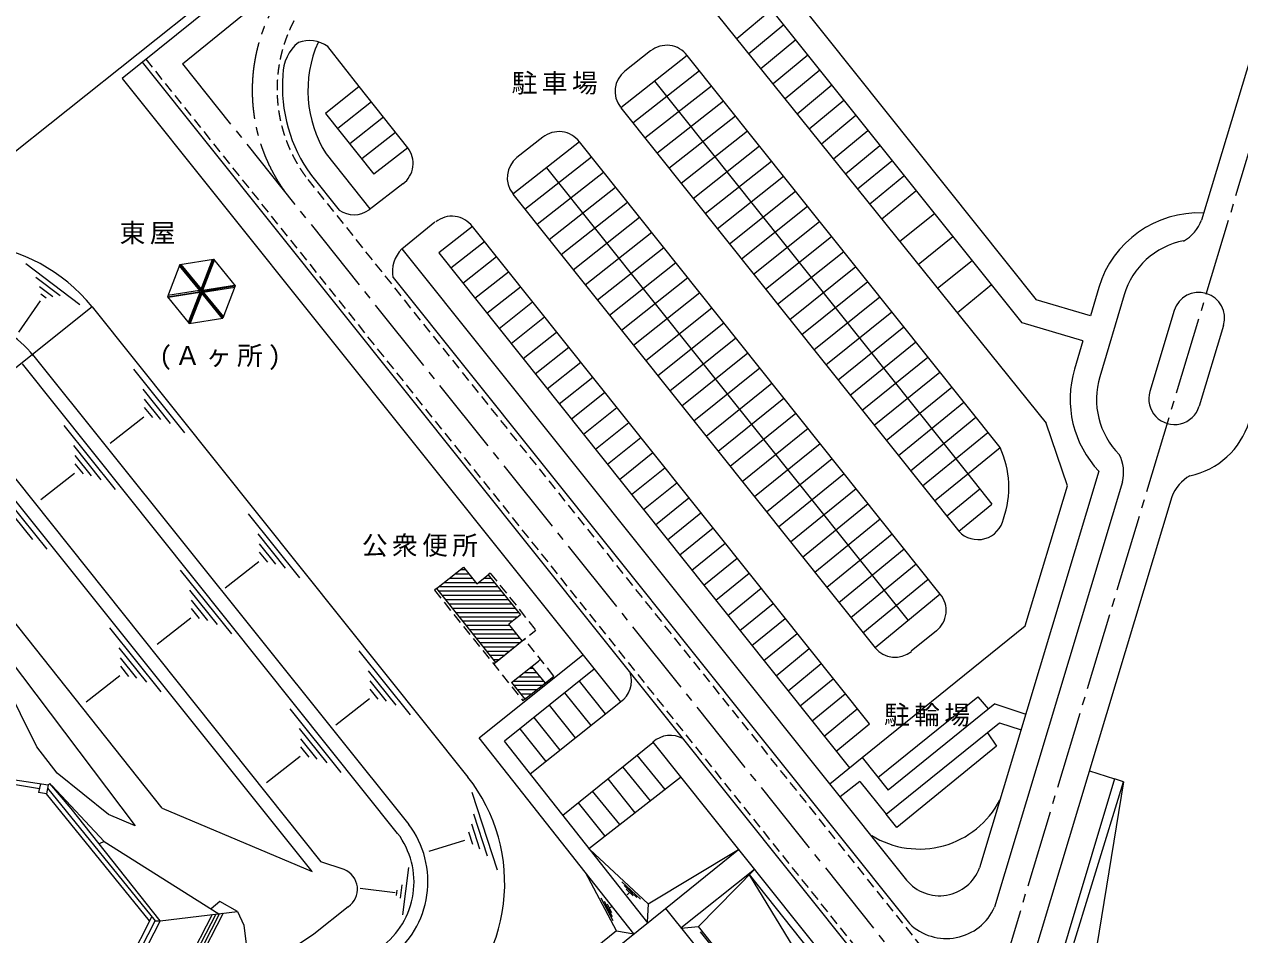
# Model space of a CAD drawing. Units: millimetres, scale not verified. Extents: x -273834 to 283729, y -197114 to 193886.
# Drawn here: x -179010 to -37338, y -48330 to 57762 of the extents above; entities that cross this region are included whole.
import ezdxf

# ---------------------------------------------------------------- set-up
doc = ezdxf.new("R2010")
doc.units = ezdxf.units.MM
doc.header["$LTSCALE"] = 1000
doc.linetypes.add('CHAIN2', pattern=[12, 9, -1, 1, -1])
doc.linetypes.add('DASHED1', pattern=[1.8, 1.2, -0.6])
for name, color, linetype, lineweight in [('2-1_道路', 7, 'Continuous', 5), ('2-2_ｸﾞﾗﾝﾄﾞ', 3, 'Continuous', 5), ('2-4_法', 7, 'Continuous', 5), ('2-5_法-2', 4, 'Continuous', 5), ('2-6_建物', 4, 'Continuous', 5)]:
    doc.layers.add(name, color=color, linetype=linetype, lineweight=lineweight)
doc.layers.add('2-7', color=7, linetype='Continuous')
doc.styles.add('ＭＳ ゴシック', font='')
doc.styles.get('ＭＳ ゴシック').set_extended_font_data('MS Gothic')

msp = doc.modelspace()

# ---------------------------------------------------------------- linework, layer by layer
at = {"layer": '2-1_道路', "color": 3}
for p, q in [((-113324, 91165), (-61072, 25668)), ((-62704, 22981), (-115658, 89311)), ((-27665, 81828), (-41789, 34951)), ((-139967, 50534), (-143638, 55184)), ((-101725, 54125), (-109490, 48045)), ((-106009, 54661), (-109021, 52289)), ((-165277, 53336), (-70820, -64792)), ((-167617, 51457), (-109522, -21196)), ((-114293, 44062), (-122058, 37983)), ((-118577, 44599), (-121589, 42227)), ((-143841, 42652), (-138719, 36248)), ((-145548, 40152), (-142307, 36098)), ((-134874, 39173), (-138829, 36161)), ((-134998, 31593), (-131153, 34737)), ((-126771, 34199), (-130693, 31129)), ((-134998, 31593), (-76177, -41969)), ((-130693, 31129), (-82831, -28881)), ((-136033, 28252), (-75835, -47032)), ((-53757, 27108), (-54746, 23778)), ((-54746, 23778), (-61072, 25668)), ((-50822, 26224), (-53652, 16691)), ((-44967, 24402), (-47803, 14987)), ((-55611, 20862), (-62704, 22981)), ((-39222, 22671), (-42058, 13256)), ((-55611, 20862), (-56587, 17574)), ((-69043, 5370), (-65275, 8449)), ((-53742, 5676), (-67665, -40538)), ((-69043, 5370), (-66234, 1851)), ((-50982, 4438), (-65911, -45113)), ((-70089, -1309), (-66234, 1851)), ((-45237, 2707), (-63082, -56524)), ((-72235, -8641), (-79842, -14897)), ((-72687, -12935), (-75618, -15303)), ((-126000, -25398), (-113903, -15716)), ((-112571, -17383), (-123050, -25797)), ((-65885, -21445), (-78308, -31503)), ((-65885, -21445), (-62270, -22630)), ((-65323, -23655), (-62826, -24474)), ((-107946, -48218), (-126000, -25398)), ((-106344, -46948), (-123050, -25797)), ((-105749, -25914), (-73159, -66671)), ((-81621, -30477), (-83910, -32262))]:
    msp.add_line(p, q, dxfattribs=at)
at = {"layer": '2-1_道路', "color": 4, "linetype": 'CHAIN2'}
for p, q in [((-160579, 53165), (-125965, 81119)), ((-24826, 80852), (-68012, -62485)), ((-160579, 53165), (-57356, -75926))]:
    msp.add_line(p, q, dxfattribs=at)
at = {"layer": '2-1_道路'}
for p, q in [((-91860, 59477), (-95966, 56062)), ((-90462, 57712), (-94557, 54312)), ((-89064, 55948), (-93147, 52561)), ((-65275, 8449), (-101725, 54125)), ((-87665, 54183), (-91738, 50810)), ((-108083, 46283), (-100323, 52368)), ((-105564, 51119), (-69043, 5370)), ((-86267, 52418), (-90329, 49060)), ((-106676, 44520), (-98921, 50611)), ((-84869, 50653), (-88919, 47309)), ((-138554, 48746), (-142477, 45602)), ((-105268, 42757), (-97519, 48854)), ((-83471, 48888), (-87510, 45559)), ((-137142, 46958), (-141068, 43839)), ((-109492, 48048), (-70089, -1309)), ((-103861, 40995), (-96117, 47098)), ((-82073, 47124), (-86100, 43809)), ((-102454, 39232), (-94715, 45341)), ((-80675, 45359), (-84691, 42058)), ((-135730, 45169), (-139660, 42075)), ((-72235, -8641), (-114293, 44062)), ((-134318, 43381), (-138251, 40312)), ((-101047, 37469), (-93313, 43584)), ((-79277, 43594), (-83281, 40308)), ((-120650, 36220), (-112891, 42305)), ((-99640, 35707), (-91912, 41827)), ((-77879, 41829), (-81872, 38557)), ((-119243, 34457), (-111489, 40549)), ((-118132, 41056), (-75992, -11731)), ((-98233, 33944), (-90510, 40071)), ((-76481, 40064), (-80462, 36806)), ((-117836, 32695), (-110087, 38792)), ((-96825, 32181), (-89108, 38314)), ((-75082, 38300), (-79053, 35056)), ((-122060, 37985), (-79842, -14897)), ((-116429, 30932), (-108685, 37035)), ((-95418, 30419), (-87706, 36557)), ((-72917, 35667), (-76942, 32434)), ((-115022, 29169), (-107283, 35278)), ((-94011, 28656), (-86304, 34800)), ((-113615, 27407), (-105881, 33522)), ((-92604, 26893), (-84902, 33044)), ((-70758, 32986), (-74801, 29746)), ((-129289, 29369), (-125369, 32443)), ((-112207, 25644), (-104479, 31765)), ((-91197, 25131), (-83500, 31287)), ((-127885, 27608), (-123967, 30686)), ((-110800, 23881), (-103077, 30008)), ((-68529, 30217), (-72546, 26989)), ((-126481, 25848), (-122565, 28929)), ((-89789, 23368), (-82098, 29530)), ((-125077, 24088), (-121163, 27172)), ((-109393, 22119), (-101675, 28251)), ((-88382, 21605), (-80696, 27773)), ((-66256, 27391), (-70245, 24132)), ((-107986, 20356), (-100273, 26495)), ((-86975, 19843), (-79294, 26017)), ((-123673, 22327), (-119761, 25416)), ((-106579, 18593), (-98871, 24738)), ((-85568, 18080), (-77892, 24260)), ((-122269, 20567), (-118359, 23659)), ((-105171, 16831), (-97469, 22981)), ((-120865, 18807), (-116957, 21902)), ((-84161, 16317), (-76490, 22503)), ((-119462, 17047), (-115556, 20145)), ((-103764, 15068), (-96068, 21224)), ((-82753, 14555), (-75088, 20746)), ((-102357, 13305), (-94666, 19468)), ((-81346, 12792), (-73686, 18990)), ((-118058, 15286), (-114154, 18389)), ((-100950, 11543), (-93264, 17711)), ((-79939, 11029), (-72284, 17233)), ((-116654, 13526), (-112752, 16632)), ((-99543, 9780), (-91862, 15954)), ((-115250, 11766), (-111350, 14875)), ((-98135, 8017), (-90460, 14197)), ((-78532, 9267), (-70883, 15476)), ((-113846, 10006), (-109948, 13118)), ((-77125, 7504), (-69481, 13719)), ((-112442, 8245), (-108546, 11362)), ((-96728, 6255), (-89058, 12440)), ((-75717, 5741), (-68079, 11963)), ((-95321, 4492), (-87656, 10684)), ((-74310, 3979), (-66677, 10206)), ((-57422, 3963), (-59907, 11298)), ((-111038, 6485), (-107144, 9605)), ((-93914, 2729), (-86254, 8927)), ((-109634, 4725), (-105742, 7848)), ((-92507, 967), (-84852, 7170)), ((-108230, 2964), (-104340, 6091)), ((-106826, 1204), (-102938, 4335)), ((-91099, -796), (-83450, 5413)), ((-72903, 2216), (-69043, 5370)), ((-89692, -2559), (-82048, 3657)), ((-71496, 453), (-67638, 3611)), ((-105422, -556), (-101536, 2578)), ((-88285, -4321), (-80646, 1900)), ((-104018, -2316), (-100134, 821)), ((-86878, -6084), (-79244, 143)), ((-102614, -4077), (-98732, -936)), ((-101210, -5837), (-97330, -2692)), ((-85471, -7847), (-77842, -1614)), ((-84063, -9609), (-76440, -3370)), ((-99806, -7597), (-95928, -4449)), ((-82656, -11372), (-75038, -5127)), ((-98402, -9357), (-94526, -6206)), ((-81249, -13135), (-73637, -6884)), ((-96998, -11118), (-93125, -7963)), ((-95595, -12878), (-91723, -9719)), ((-94191, -14638), (-90321, -11476)), ((-92789, -16395), (-88919, -13233)), ((-91387, -18152), (-87517, -14990)), ((-89985, -19909), (-86115, -16746)), ((-114329, -18794), (-111292, -22610)), ((-88583, -21665), (-84713, -18503)), ((-120045, -29602), (-109522, -21196)), ((-116024, -20156), (-112991, -23967)), ((-87181, -23422), (-83311, -20260)), ((-117825, -21601), (-114795, -25408)), ((-85779, -25179), (-81909, -22017)), ((-119606, -23032), (-116580, -26834)), ((-121250, -24352), (-118228, -28150)), ((-116248, -34408), (-105749, -25915)), ((-107593, -27406), (-104363, -31408)), ((-109285, -28776), (-106045, -32716)), ((-113254, -38322), (-102509, -29967)), ((-110989, -30154), (-107859, -34127)), ((-109594, -35476), (-112772, -31597)), ((-114456, -32959), (-111358, -36848))]:
    msp.add_line(p, q, dxfattribs=at)
at = {"layer": '2-1_道路', "linetype": 'DASHED1'}
msp.add_line((-145968, 39696), (-59723, -68162), dxfattribs=at)
at = {"layer": '2-1_道路', "color": 3}
for points in [[(-53867, 142248), (-127832, 83468), (-167617, 51457)], [(-81621, -30477), (-78551, -34269), (-65323, -23655)], [(-85115, -30738), (-81334, -27683), (-78308, -31503)], [(-54863, -29243), (-51914, -30186), (-59982, -57013)]]:
    msp.add_lwpolyline(points, dxfattribs=at)
at = {"layer": '2-1_道路'}
for points in [[(-97504, 66571), (-101644, 63113), (-59907, 11298)], [(-134318, 43381), (-139967, 50534), (-143885, 47366), (-138251, 40312)], [(-84377, -26936), (-80507, -23774), (-126771, 34199)], [(-81334, -27683), (-62350, -12342), (-57422, 3963)], [(-79502, -29995), (-67858, -20624), (-66608, -22030)], [(-66741, -24793), (-65672, -26362), (-77294, -35822), (-78551, -34269)]]:
    msp.add_lwpolyline(points, dxfattribs=at)
at = {"layer": '2-1_道路', "linetype": 'DASHED1'}
msp.add_lwpolyline([(-164841, 53691), (-69339, -65745), (-56760, -81097)], dxfattribs=at)
at = {"layer": '2-1_道路', "color": 4, "linetype": 'CHAIN2'}
msp.add_arc((-132218, 50075), 20227, 130.00984, 217.28363, dxfattribs=at)
at = {"layer": '2-1_道路', "linetype": 'DASHED1'}
msp.add_arc((-132361, 50197), 17188, 152.32253, 217.65778, dxfattribs=at)
at = {"layer": '2-1_道路', "color": 3}
for centre, radius, start, end in [((-143908, 51810), 4964, 129.34796, 179.40364), ((-145798, 52100), 3765, 54.99396, 109.51886), ((-132014, 50035), 13941, 156.24048, 211.97456), ((-104129, 52305), 3015, 37.11896, 128.59088), ((-131495, 50468), 17433, 175.41658, 216.28159), ((-107150, 49945), 2999, 128.60132, 217.99545), ((-116697, 42243), 3015, 37.11896, 128.59088), ((-136666, 41550), 2977, 307.01619, 37.94138), ((-119718, 39883), 2999, 128.60132, 217.99545), ((-140611, 38570), 2997, 235.54935, 306.50348), ((-42090, 23601), 12183, 87.41861, 163.26604), ((-129175, 32380), 3015, 37.11896, 128.59088), ((-46196, 36598), 4705, 299.41936, 339.5032), ((-132347, 28941), 3750, 134.98355, 190.58936), ((-42078, 23590), 9132, 101.34923, 163.23318), ((-42094, 23536), 3000, 343.23338, 163.23318), ((-44947, 14068), 12156, 163.23323, 223.65807), ((-44947, 14068), 9091, 163.23314, 225.00569), ((-44931, 14122), 3000, 163.23222, 343.23434), ((-44947, 14068), 9091, 281.46059, 343.23314), ((-75308, 3800), 11058, 340.698, 24.8629), ((-55566, 5499), 4705, 346.9585, 27.04694), ((-40829, 1059), 4705, 119.41936, 159.5078), ((-67854, 761), 3046, 222.81548, 348.32614), ((-74563, -10555), 3014, 308.24019, 39.43576), ((-77514, -12983), 3014, 219.43604, 309.24916), ((-74675, -27769), 10579, 238.29764, 332.54092), ((-72331, -38816), 4973, 219.33894, 339.74342), ((-71538, -42629), 6152, 225.69963, 336.1857)]:
    msp.add_arc(centre, radius, start, end, dxfattribs=at)
at = {"layer": '2-1_道路'}
for centre, start, end in [((-111220, -18742), 304.68956, 18.13312), ((-103705, -28091), 59.45801, 132.90157)]:
    msp.add_arc(centre, 2984, start, end, dxfattribs=at)
at = {"layer": '2-2_ｸﾞﾗﾝﾄﾞ', "color": 2}
msp.add_lwpolyline([(-135342, -70303), (-104283, -45287), (-73243, -83960)], dxfattribs=at)
at = {"layer": '2-4_法'}
for p, q in [((-199032, 27857), (-54800, 142702)), ((-171118, 24842), (-186131, 12842)), ((-171118, 24842), (-127301, -29973)), ((-178062, 19292), (-134191, -35481)), ((-135492, -36521), (-179236, 18206)), ((-186465, 12848), (-144449, -39856)), ((-145439, -40973), (-186769, 10632)), ((-162945, -33602), (-180530, -11404)), ((-182254, -30473), (-177245, -31288)), ((-182175, -29957), (-176238, -30886)), ((-177140, -30745), (-177337, -31757)), ((-176238, -30886), (-176411, -31932)), ((-176238, -30886), (-176025, -30702)), ((-173547, -33613), (-176025, -30702)), ((-169690, -37480), (-175818, -30946)), ((-59038, -57013), (-50897, -30511)), ((-50897, -30511), (-55201, -57090)), ((-50897, -30511), (-51914, -30186)), ((-176411, -31932), (-177337, -31757)), ((-164399, -46720), (-176411, -31932)), ((-176296, -31241), (-163766, -46701)), ((-163174, -46703), (-173547, -33613)), ((-162945, -33602), (-145439, -40973)), ((-169690, -37480), (-170287, -37727)), ((-169690, -37480), (-156336, -45881)), ((-106305, -44750), (-113097, -38397)), ((-106305, -44750), (-95752, -38417)), ((-104283, -45287), (-95752, -38417)), ((-141721, -40744), (-144449, -39856)), ((-100414, -47379), (-93898, -40735)), ((-109973, -47869), (-113585, -41091)), ((-65748, -88346), (-94490, -41339)), ((-66472, -76470), (-94472, -41320)), ((-106305, -44750), (-106394, -46884)), ((-157126, -45976), (-173999, -78845)), ((-155811, -45818), (-173002, -79052)), ((-164148, -46229), (-168025, -53814)), ((-167541, -54046), (-163766, -46701)), ((-156688, -45923), (-162282, -56792)), ((-156249, -45870), (-161964, -56945)), ((-109973, -47869), (-107946, -48218)), ((-71039, -84308), (-100414, -47379))]:
    msp.add_line(p, q, dxfattribs=at)
msp.add_lwpolyline([(-182601, -13801), (-166100, -35649), (-169212, -34338), (-175199, -29489), (-177535, -26424), (-181359, -18732), (-182497, -15340)], close=True, dxfattribs=at)
for points in [[(-93898, -40735), (-102463, -47554), (-100414, -47379)], [(-154166, -45620), (-156235, -44451), (-157246, -45308)], [(-141259, -45074), (-145267, -48282), (-148808, -50637)], [(-163174, -46703), (-178776, -77145), (-173999, -78845)], [(-163766, -46701), (-163174, -46703), (-154166, -45620)], [(-154166, -45620), (-153434, -47217), (-153117, -49750), (-153706, -51520)], [(-109973, -47869), (-137520, -70171), (-135342, -70303)]]:
    msp.add_lwpolyline(points, dxfattribs=at)
for centre, radius, start, end in [((-186587, 12350), 19883, 38.91003, 128.74832), ((-186388, 12553), 10711, 37.972, 128.62317), ((-143015, -42355), 20006, 308.02596, 38.23599), ((-142993, -42198), 9408, 306.19702, 37.12152), ((-143032, -42142), 11070, 306.59811, 36.99684), ((-142643, -43032), 2467, 304.13324, 68.04147)]:
    msp.add_arc(centre, radius, start, end, dxfattribs=at)
at = {"layer": '2-5_法-2'}
for p, q in [((-178819, 29877), (-172528, 25126)), ((-174818, 26104), (-177659, 28249)), ((-175683, 26005), (-177221, 27166)), ((-177142, 25532), (-179705, 21870)), ((-176448, 25831), (-177100, 26323)), ((-166301, 17572), (-160324, 10142)), ((-165207, 15255), (-161994, 11261)), ((-165032, 14080), (-163125, 11709)), ((-165027, 13116), (-164077, 11935)), ((-169003, 8968), (-165082, 12038)), ((-174385, 10994), (-168408, 3565)), ((-173291, 8678), (-170078, 4684)), ((-173116, 7503), (-171209, 5132)), ((-173110, 6539), (-172160, 5358)), ((-177087, 2391), (-173166, 5461)), ((-182377, 4032), (-176400, -3397)), ((-181284, 1716), (-178070, -2279)), ((-152898, 700), (-146921, -6730)), ((-151805, -1617), (-148591, -5611)), ((-151630, -2792), (-149722, -5163)), ((-151624, -3756), (-150674, -4937)), ((-155600, -7904), (-151680, -4834)), ((-160836, -5860), (-154859, -13289)), ((-159742, -8176), (-156529, -12170)), ((-159567, -9351), (-157660, -11722)), ((-159561, -10315), (-158611, -11496)), ((-169091, -12589), (-163114, -20018)), ((-163538, -14463), (-159617, -11393)), ((-167997, -14905), (-164784, -18899)), ((-140008, -15263), (-134031, -22692)), ((-167822, -16080), (-165915, -18451)), ((-171793, -21192), (-167872, -18122)), ((-167816, -17044), (-166866, -18225)), ((-138914, -17579), (-135701, -21573)), ((-138739, -18754), (-136832, -21125)), ((-138733, -19718), (-137783, -20899)), ((-142710, -23866), (-138789, -20796)), ((-148072, -22000), (-142095, -29429)), ((-146979, -24316), (-143765, -28311)), ((-146804, -25491), (-144896, -27862)), ((-146798, -26456), (-145848, -27637)), ((-150774, -30604), (-146854, -27534)), ((-126844, -31707), (-123883, -40771)), ((-126641, -34261), (-125049, -39134)), ((-127229, -36326), (-126758, -37766)), ((-126893, -35421), (-125948, -38314)), ((-131830, -38615), (-127662, -37314)), ((-134239, -40512), (-134918, -46019)), ((-109360, -42159), (-107165, -44203)), ((-139852, -42901), (-135788, -43422)), ((-135572, -43151), (-135647, -43760)), ((-134990, -42520), (-135183, -44080)), ((-109093, -42612), (-107602, -44001)), ((-108866, -43029), (-108039, -43799)), ((-108520, -43458), (-108720, -43672)), ((-111799, -44029), (-110394, -46680)), ((-111430, -44405), (-110476, -46205)), ((-111087, -44732), (-110558, -45731)), ((-110763, -45177), (-110504, -45040)), ((-98312, -50329), (-100193, -47992))]:
    msp.add_line(p, q, dxfattribs=at)
at = {"layer": '2-6_建物'}
for p, q in [((-160891, 29753), (-155856, 23536)), ((-160891, 29753), (-155856, 23536)), ((-158611, 26747), (-158618, 26727)), ((-158580, 26490), (-158567, 26474)), ((-158424, 26898), (-158403, 26901)), ((-158343, 26388), (-158323, 26391)), ((-158179, 26815), (-158166, 26799)), ((-158129, 26562), (-158136, 26542)), ((-129417, -6771), (-126818, -6771)), ((-128792, -6271), (-127218, -6271)), ((-128166, -5771), (-127618, -5771)), ((-125414, -6771), (-124616, -6771)), ((-130740, -8271), (-123416, -8271)), ((-130668, -7771), (-123816, -7771)), ((-130042, -7271), (-126418, -7271)), ((-126039, -7271), (-124216, -7271)), ((-130317, -8771), (-123017, -8771)), ((-129941, -9271), (-122617, -9271)), ((-129541, -9771), (-122217, -9771)), ((-129141, -10271), (-121817, -10271)), ((-128741, -10771), (-121417, -10771)), ((-128341, -11271), (-121434, -11271)), ((-127942, -11771), (-122059, -11771)), ((-127542, -12271), (-122420, -12271)), ((-127142, -12771), (-122020, -12771)), ((-126742, -13271), (-121621, -13271)), ((-126342, -13771), (-121221, -13771)), ((-125943, -14271), (-121183, -14271)), ((-125543, -14771), (-121808, -14771)), ((-125143, -15271), (-122433, -15271)), ((-124743, -15771), (-123059, -15771)), ((-124343, -16271), (-123684, -16271)), ((-121381, -18271), (-118903, -18271)), ((-120756, -17771), (-119303, -17771)), ((-120131, -17271), (-119703, -17271)), ((-122007, -18771), (-118503, -18771)), ((-121945, -19271), (-118629, -19271)), ((-121545, -19771), (-119254, -19771)), ((-121145, -20271), (-119879, -20271)), ((-120745, -20771), (-120505, -20771))]:
    msp.add_line(p, q, dxfattribs=at)
at = {"layer": '2-6_建物', "color": 6, "lineweight": 20}
for p, q in [((-160754, 29775), (-158411, 26882)), ((-158411, 26882), (-157077, 30357)), ((-158187, 26796), (-156853, 30271)), ((-160940, 29624), (-158597, 26730)), ((-158187, 26796), (-154510, 27378)), ((-158149, 26558), (-154472, 27141)), ((-158597, 26730), (-162274, 26148)), ((-158560, 26493), (-162237, 25911)), ((-158560, 26493), (-159894, 23018)), ((-158336, 26407), (-159670, 22932)), ((-158548, 26860), (-158647, 26601)), ((-158473, 26386), (-158647, 26601)), ((-158548, 26860), (-158274, 26903)), ((-158473, 26386), (-158199, 26429)), ((-158336, 26407), (-155993, 23514)), ((-158100, 26688), (-158274, 26903)), ((-158100, 26688), (-158199, 26429)), ((-158149, 26558), (-155806, 23665))]:
    msp.add_line(p, q, dxfattribs=at)
at = {"layer": '2-6_建物', "color": 7, "linetype": 'DASHED1'}
for p, q in [((-124693, -6194), (-124927, -6382)), ((-124693, -6194), (-119384, -12833)), ((-130956, -8001), (-131190, -8189)), ((-131190, -8189), (-120886, -21076)), ((-124320, -16780), (-119384, -12833)), ((-120962, -14095), (-120696, -13882)), ((-117273, -18187), (-120708, -13892)), ((-119089, -16438), (-118835, -16235)), ((-117527, -18390), (-117273, -18187)), ((-120651, -20888), (-120886, -21076))]:
    msp.add_line(p, q, dxfattribs=at)
at = {"layer": '2-6_建物', "color": 2}
for p, q in [((-130956, -8001), (-130331, -8782)), ((-130331, -8782), (-124086, -16593)), ((-120962, -14095), (-122523, -12142)), ((-124086, -16593), (-120962, -14095)), ((-122213, -18936), (-119089, -16438)), ((-120651, -20888), (-117527, -18390)), ((-119870, -17062), (-118308, -19015)), ((-122213, -18936), (-120651, -20888))]:
    msp.add_line(p, q, dxfattribs=at)
at = {"layer": '2-6_建物', "color": 6, "lineweight": 20}
for points in [[(-160891, 29753), (-162324, 26019), (-159807, 22910), (-155856, 23536)], [(-160891, 29753), (-156940, 30379), (-154423, 27270), (-155856, 23536)]]:
    msp.add_lwpolyline(points, dxfattribs=at)
at = {"layer": '2-6_建物'}
for points in [[(-156940, 30379), (-158373, 26644), (-154423, 27270)], [(-162324, 26019), (-158373, 26644), (-159807, 22910)]]:
    msp.add_lwpolyline(points, dxfattribs=at)
at = {"layer": '2-6_建物', "color": 2}
for points in [[(-130956, -8001), (-127832, -5503), (-126270, -7456)], [(-126270, -7456), (-124927, -6382), (-121180, -11068), (-122523, -12142)]]:
    msp.add_lwpolyline(points, dxfattribs=at)

# ---------------------------------------------------------------- texts
at = {"layer": '2-7', "char_height": 2199, "attachment_point": 7, "style": 'ＭＳ ゴシック'}
for s, insert in [('\\T1.17;駐車場', (-122199, 49569)), ('\\T1.17;東屋', (-167895, 32109)), ('\\T1.21;(Ａヶ所)', (-163285, 17471)), ('\\T1.17;公衆便所', (-139658, -4312)), ('\\T1.17;駐輪場', (-78787, -24072))]:
    msp.add_mtext(s, dxfattribs=dict(at, insert=insert))

doc.saveas('drawing.dxf')
